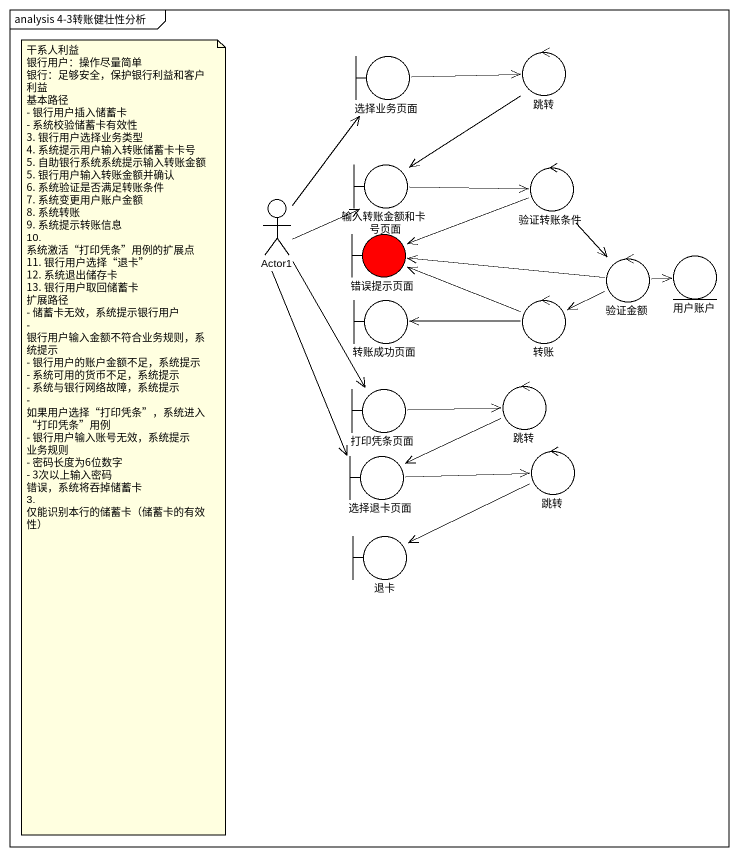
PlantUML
@startuml
mainframe analysis 4-3转账健壮性分析
boundary 选择业务页面
control 跳转
actor Actor1
boundary 输入转账金额和卡号页面
control 验证转账条件
boundary 错误提示页面 #FF0000
control 验证金额
entity 用户账户
boundary 转账成功页面
control 转账
boundary 打印凭条页面
control "跳转" as 跳转_2
boundary 选择退卡页面
control "跳转" as 跳转_3
boundary 退卡
选择业务页面 -right-> 跳转
跳转 --> 输入转账金额和卡号页面
Actor1 -up-> 选择业务页面
Actor1 -right-> 输入转账金额和卡号页面
Actor1 --> 打印凭条页面
Actor1 --> 选择退卡页面
输入转账金额和卡号页面 -right-> 验证转账条件
验证转账条件 -left-> 错误提示页面
验证转账条件 --> 验证金额
验证金额 -left-> 错误提示页面
验证金额 -right-> 用户账户
验证金额 -left-> 转账
转账 -left-> 错误提示页面
转账 -left-> 转账成功页面
打印凭条页面 -right-> 跳转_2
跳转_2 -left-> 选择退卡页面
选择退卡页面 -right-> 跳转_3
跳转_3 -left-> 退卡
note as N1
  干系人利益
  银行用户：操作尽量简单
  银行：足够安全，保护银行利益和客户利益
  基本路径
  - 银行用户插入储蓄卡
  - 系统校验储蓄卡有效性
  3. 银行用户选择业务类型
  4. 系统提示用户输入转账储蓄卡卡号
  5. 自助银行系统系统提示输入转账金额
  5. 银行用户输入转账金额并确认
  6. 系统验证是否满足转账条件
  7. 系统变更用户账户金额
  8. 系统转账
  9. 系统提示转账信息
  10. 系统激活“打印凭条”用例的扩展点
  11. 银行用户选择“退卡”
  12. 系统退出储存卡
  13. 银行用户取回储蓄卡
  扩展路径
  - 储蓄卡无效，系统提示银行用户
  - 银行用户输入金额不符合业务规则，系统提示
  - 银行用户的账户金额不足，系统提示
  - 系统可用的货币不足，系统提示
  - 系统与银行网络故障，系统提示
  - 如果用户选择“打印凭条”，系统进入“打印凭条”用例
  - 银行用户输入账号无效，系统提示
  业务规则
  - 密码长度为6位数字
  - 3次以上输入密码 错误，系统将吞掉储蓄卡
  3. 仅能识别本行的储蓄卡（储蓄卡的有效性）
end note
@enduml
